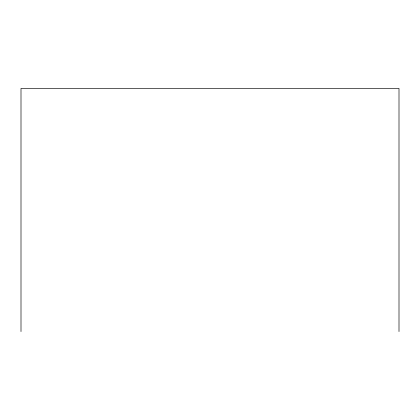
<?xml version="1.0" encoding="UTF-8"?>
<svg xmlns="http://www.w3.org/2000/svg" width="420" height="420" viewBox="0 0 420 420"><rect width="100%" height="100%" fill="white"/><g stroke="black" fill="none" stroke-linecap="round" stroke-linejoin="round"><path stroke-width="0.63" d="M399 331.569L399 88.431L21 88.431L21 331.569"/></g></svg>
